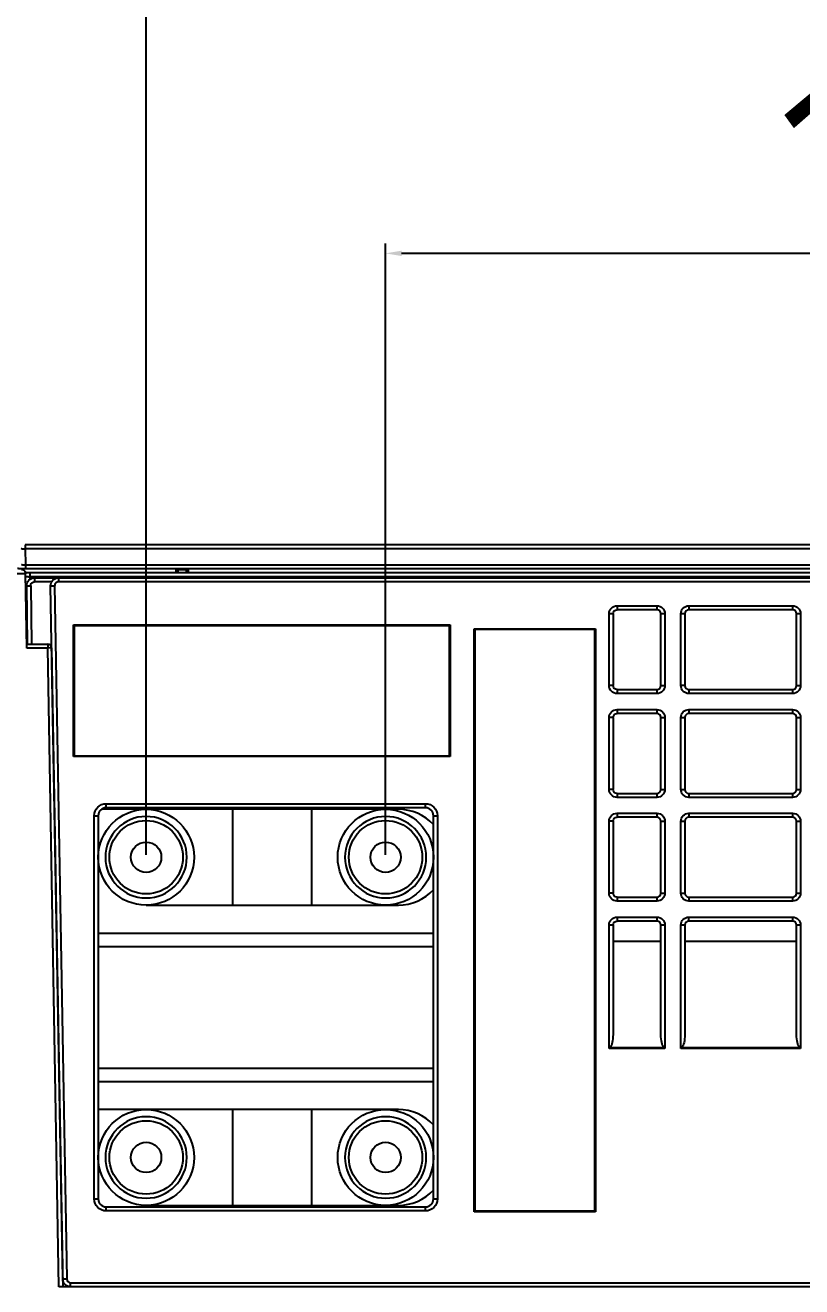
# Model space of a CAD drawing. Header units: millimetres. Extents: x 28 to 2364, y 8 to 1657.
# Drawn here: x 1760.8 to 1858.1, y 1338.9 to 1496.9 of the extents above; entities that cross this region are included whole.
import ezdxf

# ---------------------------------------------------------------- set-up
doc = ezdxf.new("R2010")
doc.units = ezdxf.units.MM
doc.layers.get('Defpoints').update_dxf_attribs({"linetype": 'CONTINUOUS'})
doc.layers.add('1LINE', color=7, linetype='CONTINUOUS')
doc.styles.add('Annotative', font='malgun.ttf')
doc.dimstyles.new('WOO', dxfattribs={"dimtxt": 20, "dimasz": 2, "dimexe": 1.25, "dimexo": 0.3, "dimgap": 1, "dimtad": 1, "dimdec": 1, "dimzin": 1, "dimdsep": 46, "dimtxsty": 'Annotative', "dimcen": 0, "dimclrd": 1, "dimclre": 1, "dimclrt": 2, "dimadec": 0, "dimazin": 0, "dimtfac": 1, "dimtdec": 1, "dimtofl": 0, "dimtmove": 0, "dimatfit": 3, "dimfxl": 0, "dimarcsym": 0})

# ---------------------------------------------------------------- blocks, each defined once
blk = doc.blocks.new('*D19')
at = {"layer": '1LINE', "color": 1, "lineweight": -2}
for p, q in [((1805.91, 1393.04), (1805.91, 1469.62)), ((1945.91, 1393.04), (1945.91, 1469.62)), ((1943.91, 1468.37), (1807.91, 1468.37))]:
    blk.add_line(p, q, dxfattribs=at)
at = {"layer": '1LINE', "color": 1}
for points in [[(1807.91, 1468.7), (1807.91, 1468.03), (1805.91, 1468.37)], [(1943.91, 1468.7), (1943.91, 1468.03), (1945.91, 1468.37)]]:
    blk.add_solid(points, dxfattribs=at)
at = {"layer": 'Defpoints', "color": 0}
for p in [(1805.91, 1468.37), (1805.91, 1392.74, 0), (1945.91, 1392.74, 0)]:
    blk.add_point(p, dxfattribs=at)
at = {"layer": '1LINE', "color": 2, "insert": (1875.91, 1479.76), "char_height": 20, "attachment_point": 5, "style": 'Annotative'}
blk.add_mtext('140', dxfattribs=at)
blk = doc.blocks.new('*D20')
at = {"layer": '1LINE', "color": 1, "lineweight": -2}
for p, q in [((1775.91, 1393.04), (1775.91, 1517.31)), ((1975.91, 1393.04), (1975.91, 1517.31)), ((1777.91, 1516.06), (1973.91, 1516.06))]:
    blk.add_line(p, q, dxfattribs=at)
at = {"layer": '1LINE', "color": 1}
for points in [[(1777.91, 1516.39), (1777.91, 1515.72), (1775.91, 1516.06)], [(1973.91, 1516.39), (1973.91, 1515.72), (1975.91, 1516.06)]]:
    blk.add_solid(points, dxfattribs=at)
at = {"layer": 'Defpoints', "color": 0}
for p in [(1975.91, 1516.06), (1775.91, 1392.74, 0), (1975.91, 1392.74, 0)]:
    blk.add_point(p, dxfattribs=at)
at = {"layer": '1LINE', "color": 2, "insert": (1875.91, 1527.39), "char_height": 20, "attachment_point": 5, "style": 'Annotative'}
blk.add_mtext('200', dxfattribs=at)

msp = doc.modelspace()

# ---------------------------------------------------------------- linework, layer by layer
at = {"layer": '1LINE'}
for p, q in [((1760.76, 1431.86), (1760.76, 1431.36)), ((1760.76, 1431.36), (1760.79, 1429.35)), ((1760.79, 1429.35), (1760.79, 1428.85)), ((1761.32, 1428.37), (1761.32, 1427.87)), ((1779.66, 1428.37), (1779.66, 1428.77)), ((1779.86, 1428.78), (1779.86, 1428.37)), ((1780.96, 1428.37), (1780.96, 1428.78)), ((1781.16, 1428.77), (1781.16, 1428.37)), ((1760.97, 1418.94), (1760.81, 1428.24)), ((1761.06, 1419.44), (1760.94, 1426.73)), ((1761.32, 1427.87), (1761.32, 1427.53)), ((1761.44, 1426.73), (1761.56, 1419.44)), ((1761.94, 1427.74), (1764.94, 1427.74)), ((1761.94, 1427.74), (1761.94, 1427.24)), ((1764.07, 1427.24), (1761.94, 1427.24)), ((1765.45, 1339.93), (1763.94, 1426.73)), ((1763.94, 1426.73), (1764.44, 1426.73)), ((1764.44, 1426.73), (1765.95, 1339.93)), ((1764.94, 1427.74), (1875.91, 1427.74)), ((1764.94, 1427.74), (1764.94, 1427.24)), ((1875.91, 1427.24), (1764.94, 1427.24)), ((1834.91, 1424.24), (1834.91, 1423.74)), ((1834.91, 1424.24), (1839.91, 1424.24)), ((1839.91, 1423.74), (1834.91, 1423.74)), ((1839.91, 1424.24), (1839.91, 1423.74)), ((1843.91, 1424.24), (1843.91, 1423.74)), ((1843.91, 1424.24), (1856.91, 1424.24)), ((1856.91, 1423.74), (1843.91, 1423.74)), ((1856.91, 1424.24), (1856.91, 1423.74)), ((1833.91, 1414.24), (1833.91, 1423.24)), ((1834.41, 1423.24), (1833.91, 1423.24)), ((1834.41, 1423.24), (1834.41, 1414.24)), ((1840.41, 1414.24), (1840.41, 1423.24)), ((1840.91, 1423.24), (1840.41, 1423.24)), ((1840.91, 1423.24), (1840.91, 1414.24)), ((1843.41, 1423.24), (1842.91, 1423.24)), ((1842.91, 1414.24), (1842.91, 1423.24)), ((1843.41, 1423.24), (1843.41, 1414.24)), ((1857.41, 1414.24), (1857.41, 1423.24)), ((1857.91, 1423.24), (1857.41, 1423.24)), ((1857.91, 1423.24), (1857.91, 1414.24)), ((1766.81, 1405.34), (1766.81, 1421.84)), ((1766.81, 1421.84), (1814.01, 1421.84)), ((1766.91, 1421.74), (1766.81, 1421.84)), ((1813.91, 1421.74), (1766.91, 1421.74)), ((1766.91, 1421.74), (1766.91, 1405.44)), ((1813.91, 1421.74), (1814.01, 1421.84)), ((1813.91, 1405.44), (1813.91, 1421.74)), ((1814.01, 1421.84), (1814.01, 1405.34)), ((1817.01, 1421.34), (1832.21, 1421.34)), ((1817.01, 1348.34), (1817.01, 1421.34)), ((1817.01, 1421.34), (1817.11, 1421.24)), ((1817.11, 1421.24), (1817.11, 1348.44)), ((1832.11, 1421.24), (1817.11, 1421.24)), ((1832.11, 1421.24), (1832.21, 1421.34)), ((1832.11, 1348.44), (1832.11, 1421.24)), ((1832.21, 1421.34), (1832.21, 1348.34)), ((1760.96, 1419.44), (1763.57, 1419.44)), ((1763.57, 1418.94), (1760.97, 1418.94)), ((1763.57, 1419.44), (1763.57, 1418.94)), ((1764.07, 1418.95), (1763.57, 1418.94)), ((1764.97, 1338.94), (1763.57, 1418.94)), ((1764.07, 1418.95), (1765.47, 1338.94)), ((1834.41, 1414.24), (1833.91, 1414.24)), ((1840.41, 1414.24), (1840.91, 1414.24)), ((1843.41, 1414.24), (1842.91, 1414.24)), ((1857.41, 1414.24), (1857.91, 1414.24)), ((1834.91, 1413.74), (1834.91, 1413.24)), ((1834.91, 1413.74), (1839.91, 1413.74)), ((1839.91, 1413.24), (1834.91, 1413.24)), ((1839.91, 1413.74), (1839.91, 1413.24)), ((1843.91, 1413.74), (1856.91, 1413.74)), ((1843.91, 1413.74), (1843.91, 1413.24)), ((1856.91, 1413.24), (1843.91, 1413.24)), ((1856.91, 1413.74), (1856.91, 1413.24)), ((1834.91, 1411.24), (1834.91, 1410.74)), ((1834.91, 1411.24), (1839.91, 1411.24)), ((1839.91, 1411.24), (1839.91, 1410.74)), ((1843.91, 1411.24), (1843.91, 1410.74)), ((1843.91, 1411.24), (1856.91, 1411.24)), ((1856.91, 1411.24), (1856.91, 1410.74)), ((1833.91, 1401.24), (1833.91, 1410.24)), ((1834.41, 1410.24), (1833.91, 1410.24)), ((1834.41, 1410.24), (1834.41, 1401.24)), ((1839.91, 1410.74), (1834.91, 1410.74)), ((1840.41, 1401.24), (1840.41, 1410.24)), ((1840.41, 1410.24), (1840.91, 1410.24)), ((1840.91, 1410.24), (1840.91, 1401.24)), ((1842.91, 1410.24), (1843.41, 1410.24)), ((1842.91, 1401.24), (1842.91, 1410.24)), ((1843.41, 1410.24), (1843.41, 1401.24)), ((1856.91, 1410.74), (1843.91, 1410.74)), ((1857.41, 1401.24), (1857.41, 1410.24)), ((1857.41, 1410.24), (1857.91, 1410.24)), ((1857.91, 1410.24), (1857.91, 1401.24)), ((1766.81, 1405.34), (1766.91, 1405.44)), ((1814.01, 1405.34), (1766.81, 1405.34)), ((1766.91, 1405.44), (1813.91, 1405.44)), ((1814.01, 1405.34), (1813.91, 1405.44)), ((1834.41, 1401.24), (1833.91, 1401.24)), ((1834.91, 1400.74), (1839.91, 1400.74)), ((1834.91, 1400.74), (1834.91, 1400.24)), ((1839.91, 1400.24), (1834.91, 1400.24)), ((1839.91, 1400.74), (1839.91, 1400.24)), ((1840.41, 1401.24), (1840.91, 1401.24)), ((1842.91, 1401.24), (1843.41, 1401.24)), ((1843.91, 1400.74), (1856.91, 1400.74)), ((1843.91, 1400.74), (1843.91, 1400.24)), ((1856.91, 1400.24), (1843.91, 1400.24)), ((1856.91, 1400.74), (1856.91, 1400.24)), ((1857.41, 1401.24), (1857.91, 1401.24)), ((1807.51, 1398.74), (1770.3, 1398.74)), ((1770.91, 1399.44), (1810.91, 1399.44)), ((1770.91, 1398.94), (1770.91, 1399.44)), ((1810.91, 1398.94), (1770.91, 1398.94)), ((1786.76, 1386.74), (1786.76, 1398.74)), ((1796.66, 1386.74), (1796.66, 1398.74)), ((1810.91, 1398.94), (1810.91, 1399.44)), ((1769.41, 1349.94), (1769.41, 1397.94)), ((1769.41, 1397.94), (1769.91, 1397.94)), ((1769.91, 1397.94), (1769.91, 1349.94)), ((1811.91, 1349.94), (1811.91, 1397.94)), ((1811.91, 1397.94), (1812.41, 1397.94)), ((1812.41, 1397.94), (1812.41, 1349.94)), ((1834.41, 1397.24), (1833.91, 1397.24)), ((1833.91, 1388.24), (1833.91, 1397.24)), ((1834.41, 1397.24), (1834.41, 1388.24)), ((1834.91, 1398.24), (1834.91, 1397.74)), ((1834.91, 1398.24), (1839.91, 1398.24)), ((1839.91, 1397.74), (1834.91, 1397.74)), ((1839.91, 1398.24), (1839.91, 1397.74)), ((1840.41, 1397.24), (1840.91, 1397.24)), ((1840.41, 1388.24), (1840.41, 1397.24)), ((1840.91, 1397.24), (1840.91, 1388.24)), ((1842.91, 1388.24), (1842.91, 1397.24)), ((1842.91, 1397.24), (1843.41, 1397.24)), ((1843.41, 1397.24), (1843.41, 1388.24)), ((1843.91, 1398.24), (1856.91, 1398.24)), ((1843.91, 1398.24), (1843.91, 1397.74)), ((1856.91, 1397.74), (1843.91, 1397.74)), ((1856.91, 1398.24), (1856.91, 1397.74)), ((1857.41, 1388.24), (1857.41, 1397.24)), ((1857.41, 1397.24), (1857.91, 1397.24)), ((1857.91, 1397.24), (1857.91, 1388.24)), ((1834.41, 1388.24), (1833.91, 1388.24)), ((1834.91, 1387.74), (1834.91, 1387.24)), ((1834.91, 1387.74), (1839.91, 1387.74)), ((1839.91, 1387.24), (1834.91, 1387.24)), ((1839.91, 1387.74), (1839.91, 1387.24)), ((1840.41, 1388.24), (1840.91, 1388.24)), ((1842.91, 1388.24), (1843.41, 1388.24)), ((1843.91, 1387.74), (1856.91, 1387.74)), ((1843.91, 1387.74), (1843.91, 1387.24)), ((1856.91, 1387.24), (1843.91, 1387.24)), ((1856.91, 1387.74), (1856.91, 1387.24)), ((1857.41, 1388.24), (1857.91, 1388.24)), ((1775.91, 1386.74), (1807.51, 1386.74)), ((1834.41, 1384.24), (1833.91, 1384.24)), ((1833.91, 1368.78), (1833.91, 1384.24)), ((1834.41, 1384.24), (1834.41, 1370.52)), ((1834.91, 1385.24), (1834.91, 1384.74)), ((1834.91, 1385.24), (1839.91, 1385.24)), ((1839.91, 1384.74), (1834.91, 1384.74)), ((1839.91, 1385.24), (1839.91, 1384.74)), ((1840.41, 1370.52), (1840.41, 1384.24)), ((1840.91, 1384.24), (1840.41, 1384.24)), ((1840.91, 1384.24), (1840.91, 1368.78)), ((1843.41, 1384.24), (1842.91, 1384.24)), ((1842.91, 1368.78), (1842.91, 1384.24)), ((1843.41, 1384.24), (1843.41, 1370.52)), ((1843.91, 1384.74), (1843.91, 1385.24)), ((1843.91, 1385.24), (1856.91, 1385.24)), ((1856.91, 1384.74), (1843.91, 1384.74)), ((1856.91, 1385.24), (1856.91, 1384.74)), ((1857.91, 1384.24), (1857.41, 1384.24)), ((1857.41, 1370.52), (1857.41, 1384.24)), ((1857.91, 1384.24), (1857.91, 1368.78)), ((1769.91, 1383.24), (1811.91, 1383.24)), ((1769.91, 1381.54), (1811.91, 1381.54)), ((1840.41, 1382.18), (1834.41, 1382.18)), ((1857.41, 1382.18), (1843.41, 1382.18)), ((1834.05, 1368.92), (1833.91, 1368.78)), ((1840.91, 1368.78), (1833.91, 1368.78)), ((1834.05, 1368.92), (1840.77, 1368.92)), ((1840.91, 1368.78), (1840.77, 1368.92)), ((1843.05, 1368.92), (1842.91, 1368.78)), ((1857.91, 1368.78), (1842.91, 1368.78)), ((1843.05, 1368.92), (1857.77, 1368.92)), ((1857.91, 1368.78), (1857.77, 1368.92)), ((1769.91, 1366.34), (1811.91, 1366.34)), ((1769.91, 1364.64), (1811.91, 1364.64)), ((1807.51, 1361.14), (1769.91, 1361.14)), ((1786.76, 1349.14), (1786.76, 1361.14)), ((1796.66, 1349.14), (1796.66, 1361.14)), ((1769.41, 1349.94), (1769.91, 1349.94)), ((1811.91, 1349.94), (1812.41, 1349.94)), ((1770.91, 1348.94), (1810.91, 1348.94)), ((1770.91, 1348.44), (1770.91, 1348.94)), ((1810.91, 1348.44), (1770.91, 1348.44)), ((1775.91, 1349.14), (1807.51, 1349.14)), ((1810.91, 1348.44), (1810.91, 1348.94)), ((1817.01, 1348.34), (1817.11, 1348.44)), ((1832.21, 1348.34), (1817.01, 1348.34)), ((1817.11, 1348.44), (1832.11, 1348.44)), ((1832.11, 1348.44), (1832.21, 1348.34)), ((1765.45, 1339.93), (1765.95, 1339.93)), ((1847.38, 1338.94), (1764.97, 1338.94)), ((1765.46, 1339.44), (1765.59, 1339.44)), ((1766.45, 1339.44), (1875.91, 1339.44)), ((1766.45, 1338.94), (1766.45, 1339.44)), ((1986.95, 1338.94), (1847.38, 1338.94))]:
    msp.add_line(p, q, dxfattribs=at)
for centre, radius in [((1775.91, 1392.74, 0), 6), ((1805.91, 1392.74, 0), 6), ((1775.91, 1392.74, 0), 4.6), ((1805.91, 1392.74, 0), 4.6), ((1775.91, 1392.74, 0), 1.9), ((1805.91, 1392.74, 0), 1.9), ((1775.91, 1355.14, 0), 6), ((1805.91, 1355.14, 0), 6), ((1775.91, 1355.14, 0), 4.6), ((1805.91, 1355.14, 0), 4.6), ((1775.91, 1355.14, 0), 1.9), ((1805.91, 1355.14, 0), 1.9)]:
    msp.add_circle(centre, radius, dxfattribs=at)
at = {"layer": '1LINE', "extrusion": (0, 0, -1)}
for centre in [(-1775.91, 1392.74, 0), (-1805.91, 1392.74, 0), (-1775.91, 1355.14, 0), (-1805.91, 1355.14, 0)]:
    msp.add_circle(centre, 5.1, dxfattribs=at)
at = {"layer": '1LINE', "extrusion": (-1.0676e-27, -5.81175e-12, -1)}
for radius in [1, 0.5]:
    msp.add_arc((-1761.94, 1426.74, 0), radius, 359, 90, dxfattribs=at)
at = {"layer": '1LINE', "extrusion": (0, 0, -1)}
for centre, radius, start, end in [((-1764.94, 1426.74, 0), 1, 359, 90), ((-1834.91, 1423.24, 0), 1, 0, 90), ((-1834.91, 1423.24, 0), 0.5, 0, 90), ((-1839.91, 1423.24, 0), 1, 90, 180), ((-1843.91, 1423.24, 0), 1, 0, 90), ((-1856.91, 1423.24, 0), 1, 90, 180), ((-1834.91, 1414.24, 0), 1, 270, 0), ((-1834.91, 1414.24, 0), 0.5, 270, 0), ((-1839.91, 1414.24, 0), 1, 180, 270), ((-1843.91, 1414.24, 0), 1, 270, 0), ((-1856.91, 1414.24, 0), 1, 180, 270), ((-1834.91, 1410.24, 0), 1, 0, 90), ((-1839.91, 1410.24, 0), 1, 90, 180), ((-1843.91, 1410.24, 0), 1, 0, 90), ((-1856.91, 1410.24, 0), 1, 90, 180), ((-1834.91, 1410.24, 0), 0.5, 0, 90), ((-1834.91, 1401.24, 0), 1, 270, 0), ((-1834.91, 1401.24, 0), 0.5, 270, 0), ((-1839.91, 1401.24, 0), 1, 180, 270), ((-1843.91, 1401.24, 0), 1, 270, 0), ((-1856.91, 1401.24, 0), 1, 180, 270), ((-1770.91, 1397.94, 0), 1.5, 0, 90), ((-1810.91, 1397.94, 0), 1.5, 90, 180), ((-1834.91, 1397.24, 0), 1, 0, 90), ((-1834.91, 1397.24, 0), 0.5, 0, 90), ((-1839.91, 1397.24, 0), 1, 90, 180), ((-1843.91, 1397.24, 0), 1, 0, 90), ((-1856.91, 1397.24, 0), 1, 90, 180), ((-1834.91, 1388.24, 0), 1, 270, 0), ((-1834.91, 1388.24, 0), 0.5, 270, 0), ((-1839.91, 1388.24, 0), 1, 180, 270), ((-1843.91, 1388.24, 0), 1, 270, 0), ((-1856.91, 1388.24, 0), 1, 180, 270), ((-1834.91, 1384.24, 0), 1, 0, 90), ((-1834.91, 1384.24, 0), 0.5, 0, 90), ((-1839.91, 1384.24, 0), 1, 90, 180), ((-1843.91, 1384.24, 0), 1, 0, 90), ((-1856.91, 1384.24, 0), 1, 90, 180), ((-1770.91, 1349.94, 0), 1.5, 270, 0), ((-1810.91, 1349.94, 0), 1.5, 180, 270), ((-1766.45, 1339.94, 0), 1, 270, 359)]:
    msp.add_arc(centre, radius, start, end, dxfattribs=at)
at = {"layer": '1LINE'}
for centre, radius, start, end in [((1764.94, 1426.74, 0), 0.5, 90, 181), ((1839.91, 1423.24, 0), 0.5, 0, 90), ((1843.91, 1423.24, 0), 0.5, 90, 180), ((1856.91, 1423.24, 0), 0.5, 0, 90), ((1763.57, 1418.94, 0), 0.5, 1, 90), ((1839.91, 1414.24, 0), 0.5, 270, 0), ((1843.91, 1414.24, 0), 0.5, 180, 270), ((1856.91, 1414.24, 0), 0.5, 270, 0), ((1839.91, 1410.24, 0), 0.5, 0, 90), ((1843.91, 1410.24, 0), 0.5, 90, 180), ((1856.91, 1410.24, 0), 0.5, 0, 90), ((1839.91, 1401.24, 0), 0.5, 270, 0), ((1843.91, 1401.24, 0), 0.5, 180, 270), ((1856.91, 1401.24, 0), 0.5, 270, 0), ((1770.91, 1397.94, 0), 1, 90, 180), ((1807.51, 1392.74, 0), 6, 42.8315, 90), ((1810.91, 1397.94, 0), 1, 0, 90), ((1839.91, 1397.24, 0), 0.5, 0, 90), ((1843.91, 1397.24, 0), 0.5, 90, 180), ((1856.91, 1397.24, 0), 0.5, 0, 90), ((1807.51, 1392.74, 0), 6, 270, 317.1685), ((1839.91, 1388.24, 0), 0.5, 270, 0), ((1843.91, 1388.24, 0), 0.5, 180, 270), ((1856.91, 1388.24, 0), 0.5, 270, 0), ((1839.91, 1384.24, 0), 0.5, 0, 90), ((1843.91, 1384.24, 0), 0.5, 90, 180), ((1856.91, 1384.24, 0), 0.5, 0, 90), ((1807.51, 1355.14, 0), 6, 42.8315, 90), ((1807.51, 1355.14, 0), 6, 270, 317.1685), ((1770.91, 1349.94, 0), 1, 180, 270), ((1810.91, 1349.94, 0), 1, 270, 0), ((1766.45, 1339.94, 0), 0.5, 181, 270)]:
    msp.add_arc(centre, radius, start, end, dxfattribs=at)
msp.add_ellipse((1761.44, 1426.73), major_axis=(-0.5, -0.009), ratio=0.005236, start_param=0, end_param=1.558652, dxfattribs=at)
at = {"layer": '1LINE', "extrusion": (-1.0676e-27, -5.81175e-12, -1)}
for centre, start_param, end_param in [((1833.91, 1370.52, 0), 1.570796, 2.850136), ((1840.91, 1370.52, 0), 3.433054, 4.712389), ((1842.91, 1370.52, 0), 1.570796, 2.850131), ((1857.91, 1370.52, 0), 3.433054, 4.712389)]:
    msp.add_ellipse(centre, major_axis=(0, 1.67), ratio=0.3, start_param=start_param, end_param=end_param, dxfattribs=at)
at = {"layer": '1LINE'}
for points, degree in [([(1870.41, 1431.86), (1760.76, 1431.86)], 1), ([(1990.51, 1428.37), (1761.32, 1428.37)], 1), ([(1779.86, 1428.78), (1780.23, 1428.78), (1780.59, 1428.78), (1780.96, 1428.78)], 3), ([(1760.81, 1428.27), (1760.81, 1428.26), (1760.81, 1428.25), (1760.81, 1428.24)], 3)]:
    msp.add_open_spline(points, degree=degree, dxfattribs=at)
for points, knots in [([(1760.26, 1431.4), (1760.26, 1431.4), (1760.27, 1431.39), (1760.3, 1431.39), (1760.33, 1431.38), (1760.4, 1431.37), (1760.44, 1431.37), (1760.54, 1431.36), (1760.59, 1431.36), (1760.68, 1431.36), (1760.72, 1431.36), (1760.76, 1431.36)], [0, 0, 0, 0, 0.215264, 0.215264, 0.430557, 0.430557, 0.645786, 0.645786, 0.860758, 0.860758, 1, 1, 1, 1]), ([(1870.41, 1431.36), (1870.08, 1431.36), (1869.74, 1431.36), (1868.08, 1431.36), (1866.74, 1431.36), (1860.08, 1431.36), (1854.74, 1431.36), (1828.08, 1431.36), (1806.74, 1431.36), (1777.19, 1431.36), (1768.97, 1431.36), (1760.76, 1431.36)], [0, 0, 0, 0, 0.00912, 0.00912, 0.045598, 0.045598, 0.19151, 0.19151, 0.775159, 0.775159, 1, 1, 1, 1]), ([(1760.79, 1428.85), (1760.68, 1428.85), (1760.57, 1428.86), (1760.35, 1428.86), (1760.25, 1428.86), (1760.08, 1428.87), (1760, 1428.87), (1759.88, 1428.88), (1759.84, 1428.88), (1759.8, 1428.89), (1759.79, 1428.89), (1759.79, 1428.89)], [0, 0, 0, 0, 0.21484, 0.21484, 0.429671, 0.429671, 0.644639, 0.644639, 0.859766, 0.859766, 1, 1, 1, 1]), ([(1760.29, 1429.4), (1760.29, 1429.4), (1760.29, 1429.4), (1760.31, 1429.39), (1760.34, 1429.38), (1760.4, 1429.38), (1760.43, 1429.37), (1760.52, 1429.36), (1760.57, 1429.36), (1760.68, 1429.36), (1760.74, 1429.36), (1760.79, 1429.35)], [0, 0, 0, 0, 0.140297, 0.140297, 0.355566, 0.355566, 0.570627, 0.570627, 0.785401, 0.785401, 1, 1, 1, 1]), ([(1760.81, 1428.27), (1760.81, 1428.31), (1760.8, 1428.36), (1760.78, 1428.44), (1760.76, 1428.48), (1760.71, 1428.56), (1760.68, 1428.6), (1760.58, 1428.67), (1760.52, 1428.7), (1760.41, 1428.73), (1760.36, 1428.74), (1760.31, 1428.74), (1760.31, 1428.74), (1760.31, 1428.74)], [0, 0, 0, 0, 0.142783, 0.142783, 0.284311, 0.284311, 0.487283, 0.487283, 0.769551, 0.769551, 0.995254, 0.995254, 1, 1, 1, 1]), ([(1761.32, 1428.37), (1761.3, 1428.37), (1761.15, 1428.37), (1760.97, 1428.37), (1760.82, 1428.38), (1760.78, 1428.38)], [0, 0, 0, 0, 0.116924, 0.757506, 1, 1, 1, 1]), ([(1760.79, 1429.35), (1761.12, 1429.35), (1761.46, 1429.35), (1763.12, 1429.35), (1764.46, 1429.35), (1771.12, 1429.35), (1776.46, 1429.35), (1803.12, 1429.35), (1824.46, 1429.35), (1848.23, 1429.35), (1850.66, 1429.35), (1858.87, 1429.35), (1864.64, 1429.35), (1870.41, 1429.35)], [0, 0, 0, 0, 0.009122, 0.009122, 0.045612, 0.045612, 0.191571, 0.191571, 0.775406, 0.775406, 0.842018, 0.842018, 1, 1, 1, 1]), ([(1870.41, 1428.85), (1870.08, 1428.85), (1869.74, 1428.85), (1868.08, 1428.85), (1866.74, 1428.85), (1860.08, 1428.85), (1854.74, 1428.85), (1828.08, 1428.85), (1806.74, 1428.85), (1777.2, 1428.85), (1769, 1428.85), (1760.79, 1428.85)], [0, 0, 0, 0, 0.009122, 0.009122, 0.045612, 0.045612, 0.191571, 0.191571, 0.775406, 0.775406, 1, 1, 1, 1]), ([(1779.66, 1428.77), (1779.66, 1428.77), (1779.66, 1428.77), (1779.68, 1428.77), (1779.69, 1428.77), (1779.72, 1428.77), (1779.74, 1428.78), (1779.77, 1428.78), (1779.8, 1428.78), (1779.83, 1428.78), (1779.85, 1428.78), (1779.86, 1428.78)], [0, 0, 0, 0, 0.215139, 0.215139, 0.430283, 0.430283, 0.645356, 0.645356, 0.860274, 0.860274, 1, 1, 1, 1]), ([(1780.96, 1428.78), (1780.98, 1428.78), (1781.01, 1428.78), (1781.05, 1428.78), (1781.07, 1428.78), (1781.1, 1428.77), (1781.12, 1428.77), (1781.14, 1428.77), (1781.15, 1428.77), (1781.16, 1428.77), (1781.16, 1428.77), (1781.16, 1428.77)], [0, 0, 0, 0, 0.214742, 0.214742, 0.429479, 0.429479, 0.644288, 0.644288, 0.85925, 0.85925, 1, 1, 1, 1]), ([(1760.81, 1428.24), (1760.48, 1428.24), (1760.14, 1428.24), (1758.48, 1428.24), (1757.14, 1428.24), (1750.48, 1428.24), (1745.14, 1428.24), (1727.92, 1428.24), (1716.04, 1428.24), (1704.15, 1428.24)], [0, 0, 0, 0, 0.017649, 0.017649, 0.088243, 0.088243, 0.370619, 0.370619, 1, 1, 1, 1]), ([(1760.82, 1427.92), (1760.82, 1427.92), (1760.83, 1427.91), (1760.86, 1427.9), (1760.89, 1427.9), (1760.96, 1427.89), (1761, 1427.89), (1761.1, 1427.88), (1761.15, 1427.88), (1761.24, 1427.87), (1761.28, 1427.87), (1761.32, 1427.87)], [0, 0, 0, 0, 0.215264, 0.215264, 0.430557, 0.430557, 0.645786, 0.645786, 0.860758, 0.860758, 1, 1, 1, 1]), ([(1990.51, 1427.87), (1990.17, 1427.87), (1989.84, 1427.87), (1988.17, 1427.87), (1986.84, 1427.87), (1980.17, 1427.87), (1974.84, 1427.87), (1948.17, 1427.87), (1926.84, 1427.87), (1857.44, 1427.87), (1809.38, 1427.87), (1761.32, 1427.87)], [0, 0, 0, 0, 0.004363, 0.004363, 0.021816, 0.021816, 0.091628, 0.091628, 0.370875, 0.370875, 1, 1, 1, 1])]:
    msp.add_open_spline(points, degree=3, knots=knots, dxfattribs=at)

# ---------------------------------------------------------------- dimensions: what is measured, and where the dimension line sits
dim = msp.add_linear_dim(base=(1975.91, 1516.06), p1=(1775.91, 1392.74, 0), p2=(1975.91, 1392.74, 0), dimstyle='WOO', override={"dimdec": 0}, dxfattribs=at)
dim.commit()
dim.dimension.update_dxf_attribs({"geometry": '*D20', "text_midpoint": (1875.91, 1527.39)})
dim = msp.add_linear_dim(base=(1805.91, 1468.37), p1=(1945.91, 1392.74, 0), p2=(1805.91, 1392.74, 0), dimstyle='WOO', override={"dimdec": 0}, dxfattribs=at)
dim.commit()
dim.dimension.update_dxf_attribs({"geometry": '*D19', "text_midpoint": (1875.91, 1468.37), "dimtype": 160})

doc.saveas('drawing.dxf')
